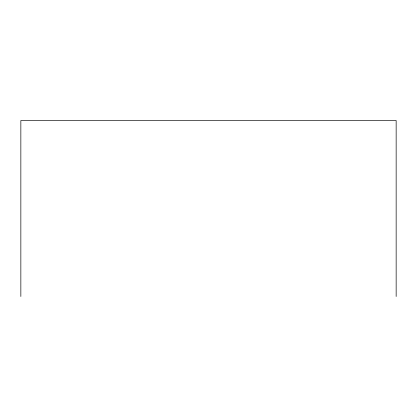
<?xml version="1.0" encoding="UTF-8"?>
<svg xmlns="http://www.w3.org/2000/svg" width="417" height="417" viewBox="0 0 417 417"><rect width="100%" height="100%" fill="white"/><g stroke="black" fill="none" stroke-linecap="round" stroke-linejoin="round"><path stroke-width="0.63" d="M396.15 296.492L396.15 120.508L20.85 120.508L20.85 296.492"/></g></svg>
